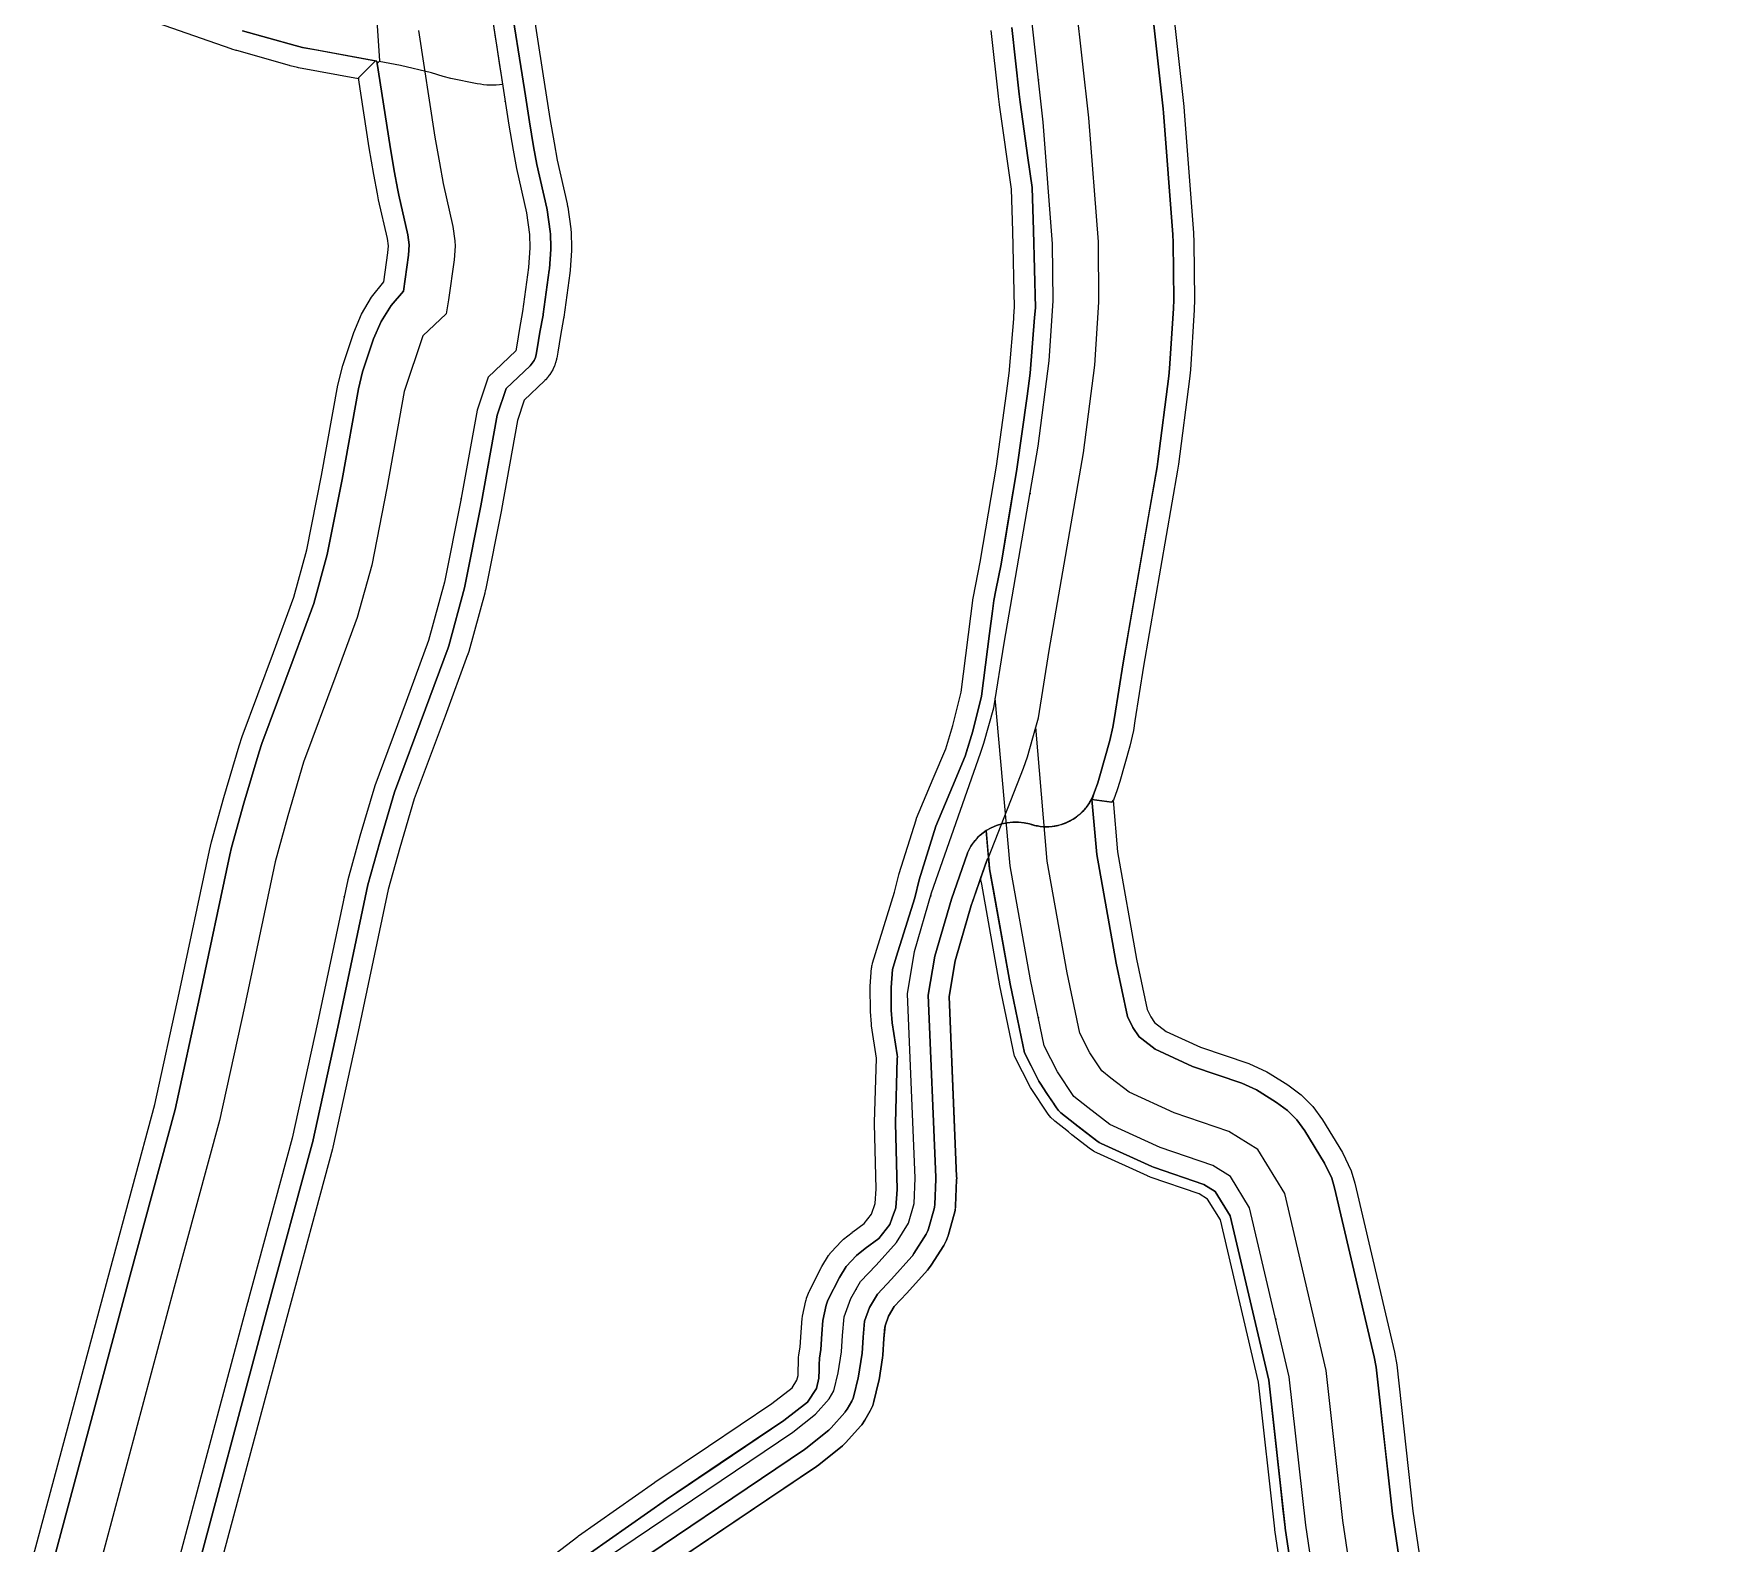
# Model space of a CAD drawing. Header units: inches. Extents: x 87989 to 118156, y 435697 to 451526.
# Drawn here: x 97834.9 to 98238.2, y 447326.3 to 447689.5 of the extents above; entities that cross this region are included whole.
import ezdxf

# ---------------------------------------------------------------- set-up
doc = ezdxf.new("R2010")
doc.units = ezdxf.units.IN
doc.header["$MEASUREMENT"] = 0
for name, color, linetype, true_color in [('As_waterkering_BWK', 7, 'Continuous', 0x7b8981), ('Beschermingszone_BWK', 7, 'Continuous', 0xcf890d), ('Grens_bebouwingsvrije_zone_BWK', 7, 'Continuous', 0x6789ae), ('Kernzone_BWK', 7, 'Continuous', 0xcb89af), ('Referentiepunten_BWK', 7, 'Continuous', 0x178980)]:
    doc.layers.add(name, color=color, linetype=linetype, true_color=true_color)

msp = doc.modelspace()

# ---------------------------------------------------------------- linework, layer by layer
at = {"layer": 'As_waterkering_BWK'}
for points in [[(98062.5703, 447516.3896), (98063.4086, 447518.7897), (98065.7898, 447527.2564), (98068.3034, 447542.8668), (98076.5055, 447590.2273), (98079.1513, 447610.7326), (98080.0774, 447625.1524), (98079.9451, 447638.9108), (98077.6961, 447668.1473), (98070.1555, 447736.013)], [(97945.0525, 447693.9592), (97949.1734, 447667.4422), (97950.1876, 447661.436), (97950.9951, 447656.9912), (97953.4234, 447646.3209), (97954.1643, 447641.1164), (97954.2464, 447637.9356), (97953.9264, 447633.2036), (97952.4608, 447622.6376), (97951.7219, 447618.4885), (97951.0727, 447614.503), (97950.8357, 447613.1752), (97944.1659, 447606.835), (97941.5201, 447598.8975), (97937.5513, 447576.8048), (97933.7149, 447557.4902), (97929.8784, 447543.4672), (97924.4544, 447528.7828), (97916.9138, 447508.5421), (97913.3419, 447496.3713), (97910.4315, 447485.9202), (97903.1554, 447451.5243), (97897.07, 447423.743), (97886.0898, 447383.2617), (97867.7012, 447314.6022)], [(98229.3124, 446913.5866), (98215.1681, 446975.8555), (98183.9472, 447114.2329), (98166.0878, 447194.6664), (98150.4773, 447265.7071), (98140.82, 447330.6625), (98136.8512, 447366.3813), (98127.3262, 447406.9949), (98122.696, 447414.5356), (98118.4627, 447417.1814), (98105.843, 447421.4959), (98093.6722, 447427.0521), (98088.3805, 447431.1532), (98085.0732, 447433.799), (98081.1044, 447439.7521), (98077.9294, 447445.9699), (98074.6221, 447461.8449), (98069.7273, 447489.2293), (98066.1628, 447529.5727)], [(97969.2167, 447320.4841), (98017.5033, 447353.0279), (98022.9273, 447357.3935), (98026.2346, 447361.0977), (98027.2929, 447362.9498), (98028.3512, 447367.3154), (98029.145, 447372.3425), (98029.4096, 447376.3113), (98029.8064, 447380.8092), (98031.3939, 447385.1748), (98033.7752, 447389.2759), (98037.4794, 447393.2446), (98042.3742, 447398.6686), (98045.2846, 447403.2988), (98046.6075, 447408.0613), (98046.8721, 447414.1468), (98045.02, 447458.4646), (98046.7398, 447468.651), (98050.8409, 447482.8063), (98062.5703, 447516.3896)]]:
    msp.add_lwpolyline(points, dxfattribs=at)
at = {"layer": 'Beschermingszone_BWK'}
for points in [[(97885.1172, 447690.1578), (97897.7474, 447686.5591), (97899.5108, 447686.1464), (97902.8829, 447685.525), (97911.4906, 447683.939), (97917.0847, 447682.9082), (97912.9971, 447678.8205), (97913.0361, 447678.57), (97898.6047, 447681.2292), (97898.3714, 447681.278), (97896.608, 447681.6907), (97896.3773, 447681.7505), (97883.7471, 447685.3492), (97883.607, 447685.3913), (97882.5446, 447685.7279), (97882.4051, 447685.7744), (97862.8152, 447692.6212)], [(97958.9746, 447322.7109), (97965.7344, 447327.9453), (97965.7754, 447327.9766), (97965.8691, 447328.0469), (97965.916, 447328.082), (97984.2266, 447340.957), (97984.2695, 447340.9844), (97997.209, 447349.6914), (98012.3789, 447359.9023), (98017.2813, 447363.7188), (98018.4668, 447365.5586), (98018.7188, 447366.6523), (98018.7656, 447368.207), (98018.8027, 447369.4219), (98018.8496, 447370.9922), (98018.8535, 447371.082), (98018.8594, 447371.1523), (98018.8887, 447371.4688), (98018.8984, 447371.5625), (98018.9082, 447371.625), (98019.1973, 447373.457), (98019.4375, 447377.0586), (98019.4414, 447377.1094), (98019.7266, 447380.3516), (98019.7383, 447380.457), (98019.7461, 447380.5039), (98019.791, 447380.8086), (98019.8105, 447380.9219), (98019.8184, 447380.957), (98020.6035, 447384.6211), (98020.6328, 447384.7461), (98020.6445, 447384.7891), (98020.7402, 447385.1211), (98020.7754, 447385.2344), (98020.793, 447385.2852), (98021.2246, 447386.4727), (98021.2637, 447386.5742), (98021.2773, 447386.6016), (98021.3906, 447386.8672), (98021.4473, 447386.9883), (98024.1973, 447392.5), (98024.2539, 447392.6055), (98024.3711, 447392.8164), (98024.3867, 447392.8438), (98024.4336, 447392.918), (98026.084, 447395.5586), (98026.125, 447395.6211), (98026.1816, 447395.6992), (98026.3848, 447395.9805), (98026.4238, 447396.0352), (98026.5313, 447396.1641), (98026.623, 447396.2656), (98026.668, 447396.3164), (98029.1328, 447398.957), (98029.1934, 447399.0195), (98029.2617, 447399.0859), (98029.5273, 447399.332), (98029.5781, 447399.3789), (98029.6641, 447399.4492), (98031.7402, 447401.1094), (98031.7773, 447401.1406), (98031.8535, 447401.1992), (98031.8906, 447401.2266), (98034.6543, 447403.2695), (98036.3711, 447405.4609), (98037.2695, 447408.0273), (98037.5313, 447411.5508), (98037.1406, 447427.2461), (98037.1406, 447427.3086), (98037.1406, 447427.4453), (98037.1426, 447427.5156), (98037.5918, 447443), (98036.4043, 447450.7539), (98036.3965, 447450.8086), (98036.3906, 447450.8633), (98036.3652, 447451.0781), (98036.3574, 447451.1875), (98036.1582, 447454.2305), (98036.1543, 447454.2969), (98036.1504, 447454.4297), (98036.1484, 447454.4922), (98036.082, 447459.918), (98036.082, 447459.9492), (98036.082, 447460.0273), (98036.0898, 447460.2461), (98036.0957, 447460.3438), (98036.4258, 447464.7227), (98036.4395, 447464.8438), (98036.4707, 447465.0977), (98036.498, 447465.2656), (98036.5215, 447465.3672), (98036.5957, 447465.6758), (98036.6094, 447465.7344), (98036.6367, 447465.8281), (98041.9512, 447482.9492), (98042.9727, 447487.1016), (98042.9902, 447487.1641), (98043.0352, 447487.3281), (98043.0566, 447487.4023), (98047.0918, 447500.3008), (98047.1094, 447500.3555), (98047.1289, 447500.4063), (98047.207, 447500.625), (98047.2461, 447500.7266), (98051.2227, 447510.2695), (98054.2363, 447517.3867), (98055.9707, 447523.0234), (98057.9199, 447531.0117), (98060.8613, 447553.7578), (98060.873, 447553.8359), (98060.9004, 447553.9961), (98060.9141, 447554.0781), (98061.3965, 447556.5273), (98062.6172, 447562.7227), (98062.625, 447562.7578), (98066.4316, 447585.4063), (98066.4375, 447585.4414), (98068.8672, 447602.9102), (98069.5488, 447608.4063), (98069.5645, 447608.5156), (98069.5879, 447608.6484), (98070.6367, 447620.875), (98070.6289, 447620.9883), (98070.625, 447621.1367), (98070.627, 447621.2344), (98070.6348, 447621.4258), (98070.6367, 447621.4922), (98070.6406, 447621.5234), (98070.8027, 447623.625), (98070.3477, 447641.9375), (98070.0254, 447652.0352), (98067.1777, 447672.2852), (98067.1738, 447672.3125), (98067.1641, 447672.3906), (98067.1582, 447672.4297), (98066.9512, 447674.3047), (98066.9453, 447674.3555), (98066.9375, 447674.4375), (98065.1895, 447690.1914)], [(98070.1348, 447690.9219), (98071.9199, 447674.8555), (98072.1289, 447672.9805), (98074.0156, 447659.5664), (98075.0137, 447652.4648), (98075.3457, 447642.0781), (98075.8086, 447623.4922), (98075.625, 447621.1367), (98074.5078, 447607.7813), (98073.8242, 447602.2578), (98071.377, 447584.6641), (98067.5391, 447561.8438), (98066.3027, 447555.5625), (98065.8203, 447553.1133), (98065.4883, 447550.543), (98064.7891, 447545.1328), (98062.8438, 447530.0938), (98060.793, 447521.6914), (98058.9414, 447515.6758), (98055.832, 447508.332), (98051.8633, 447498.8086), (98047.8281, 447485.9063), (98046.7695, 447481.6094), (98042.3223, 447467.2773), (98041.4121, 447464.3438), (98041.082, 447459.9805), (98041.1484, 447454.5547), (98041.3457, 447451.5117), (98042.5234, 447443.8281), (98042.6035, 447443.3086), (98042.5918, 447442.9492), (98042.1406, 447427.3672), (98042.5371, 447411.4297), (98042.2129, 447407.0938), (98042.207, 447406.9961), (98042.1289, 447406.7734), (98041.3789, 447404.6289), (98040.8164, 447403.0273), (98038.1719, 447399.6523), (98034.8633, 447397.207), (98032.7891, 447395.5469), (98030.3223, 447392.9063), (98028.6719, 447390.2656), (98025.9238, 447384.7617), (98025.4922, 447383.5781), (98024.707, 447379.9102), (98024.4238, 447376.6992), (98024.1719, 447372.8984), (98023.8477, 447370.8438), (98023.8008, 447369.2734), (98023.7637, 447368.0586), (98023.7012, 447366.0078), (98023.1426, 447363.5859), (98021.0234, 447360.2969), (98015.3145, 447355.8516), (98000, 447345.5469), (97987.082, 447336.8516), (97968.791, 447323.9922)], [(98171.1429, 447269.5092), (98161.6487, 447333.3671), (98157.7228, 447368.7004), (98157.2965, 447371.1763), (98147.7715, 447411.7899), (98147.0598, 447414.1773), (98145.3673, 447417.7392), (98140.5916, 447425.5241), (98138.6964, 447428.1365), (98136.4233, 447430.4277), (98133.826, 447432.3435), (98129.5926, 447434.9894), (98128.9627, 447435.3679), (98125.4506, 447436.9836), (98113.6193, 447441.0306), (98104.6101, 447445.1436), (98101.3726, 447447.6526), (98100.7377, 447448.1605), (98099.2532, 447450.3873), (98097.9134, 447453.011), (98095.2418, 447465.8348), (98090.5638, 447492.0064), (98089.395, 447505.2341), (98094.2242, 447504.5443), (98094.5809, 447505.0584), (98094.5397, 447504.9464), (98095.5248, 447492.6677), (98100.1512, 447466.7847), (98102.6715, 447454.6875), (98103.5743, 447452.9195), (98104.4662, 447451.5812), (98107.2143, 447449.4511), (98115.4708, 447445.6818), (98127.1144, 447441.6984), (98131.4627, 447439.6981), (98132.2426, 447439.2294), (98136.476, 447436.5835), (98139.6917, 447434.2116), (98142.5061, 447431.3749), (98144.8525, 447428.1404), (98149.6628, 447420.2973), (98151.7582, 447415.8874), (98152.6394, 447412.9316), (98162.1644, 447372.3179), (98162.6922, 447369.2525), (98166.6079, 447334.011), (98176.0632, 447270.4145)]]:
    msp.add_lwpolyline(points, dxfattribs=at)
msp.add_lwpolyline([(98143.0588, 447264.6042), (98133.3984, 447329.5824), (98133.3686, 447329.8113), (98129.4467, 447365.1064), (98120.301, 447404.1029), (98117.2268, 447409.1095), (98115.2196, 447410.3639), (98103.4168, 447414.3992), (98103.3009, 447414.442), (98102.842, 447414.6247), (98102.7283, 447414.6732), (98090.5575, 447420.2295), (98090.4503, 447420.2815), (98090.0268, 447420.4998), (98089.7783, 447420.6467), (98089.2154, 447421.0247), (98089.0778, 447421.1241), (98084.5885, 447424.6038), (98083.7408, 447425.2608), (98082.6537, 447426.1303), (98080.4816, 447427.8676), (98080.3881, 447427.9424), (98080.3128, 447428.0026), (98079.5395, 447428.7256), (98078.8862, 447429.5586), (98074.6226, 447435.9538), (98070.7922, 447443.4552), (98067.2579, 447460.4199), (98062.8906, 447484.8528), (98062.6392, 447486.2592), (98064.1357, 447490.5439, -0.03125795), (98064.5247, 447491.3017), (98064.5648, 447490.8472), (98064.5993, 447490.4571), (98064.6561, 447489.8144), (98064.7662, 447488.568), (98065.774, 447482.9299), (98069.7126, 447460.8949), (98071.962, 447450.098), (98073.1713, 447444.2934), (98074.7682, 447441.1661), (98076.6514, 447437.4783), (98076.7832, 447437.2199), (98076.9442, 447436.9786), (98078.5765, 447434.5301), (98080.1058, 447432.2363), (98080.1485, 447432.1722), (98080.3939, 447431.8041), (98080.9129, 447431.0255), (98081.3877, 447430.4201), (98081.9497, 447429.8947), (98085.2873, 447427.225), (98085.7901, 447426.8353), (98090.6093, 447423.1), (98091.1722, 447422.722), (98091.5957, 447422.5037), (98103.7666, 447416.9474), (98104.2255, 447416.7647), (98116.3006, 447412.6364), (98119.0498, 447410.9182), (98122.6427, 447405.0669), (98131.9149, 447365.5313), (98135.8506, 447330.1103), (98135.8744, 447329.9272), (98145.5317, 447264.9718)], format="xyb", dxfattribs=at)
for points in [[(98103.9475, 447739.7677, 0), (98111.4882, 447671.9019, 0), (98111.596, 447670.755, 0), (98113.8449, 447641.5184, 0), (98113.9435, 447639.2377, 0), (98114.0758, 447625.4793, 0), (98114.0075, 447622.9734, 0), (98113.0814, 447608.5536, 0), (98112.8718, 447606.3816, 0), (98110.2259, 447585.8763, 0), (98110.0068, 447584.4254, 0), (98101.839, 447537.2632, 0), (98099.7305, 447524.1677, 0), (98099.3575, 447521.8514, 0), (98098.52, 447518.051, 0), (98096.1387, 447509.5843, 0), (98095.5071, 447507.5788, 0), (98094.5809, 447505.0584, 0), (98094.2242, 447504.5443, 0), (98089.395, 447505.2341, 0), (98089.3944, 447505.241, 0), (98089.9485, 447506.8274, 0), (98090.7868, 447509.2275, 0), (98091.3255, 447510.9381, 0), (98093.7067, 447519.4047, 0), (98094.4211, 447522.6463, 0), (98094.794, 447524.9626, 0), (98096.9073, 447538.0873, 0), (98105.0801, 447585.2786, 0), (98105.2671, 447586.5162, 0), (98107.9129, 447607.0214, 0), (98108.0917, 447608.874, 0), (98109.0178, 447623.2938, 0), (98109.076, 447625.4312, 0), (98108.9437, 447639.1896, 0), (98108.8597, 447641.135, 0), (98106.6107, 447670.3715, 0), (98106.5188, 447671.3498, 0), (98098.9781, 447739.2156, 0)], [(97872.5527, 447313.3906, 0), (97890.918, 447381.9609, 0), (97901.8965, 447422.4336, 0), (97901.9551, 447422.6719, 0), (97908.043, 447450.4727, 0), (97915.291, 447484.7305, 0), (97918.1484, 447494.9961, 0), (97921.6621, 447506.9648, 0), (97929.1426, 447527.043, 0), (97934.5684, 447541.7344, 0), (97934.7012, 447542.1484, 0), (97938.5371, 447556.1719, 0), (97938.6191, 447556.5156, 0), (97942.4648, 447575.875, 0), (97946.377, 447597.6602, 0), (97948.5156, 447604.0703, 0), (97954.2813, 447609.5508, 0), (97954.8086, 447610.1406, 0), (97955.2383, 447610.8047, 0), (97955.5566, 447611.5313, 0), (97955.7578, 447612.2969, 0), (97956.002, 447613.6602, 0), (97956.6504, 447617.6484, 0), (97957.3828, 447621.7617, 0), (97957.4141, 447621.9492, 0), (97958.8789, 447632.5156, 0), (97958.9141, 447632.8672, 0), (97959.2344, 447637.5977, 0), (97959.2441, 447638.0664, 0), (97959.1621, 447641.2461, 0), (97959.1152, 447641.8203, 0), (97958.373, 447647.0273, 0), (97958.2988, 447647.4297, 0), (97955.8945, 447657.9922, 0), (97955.1133, 447662.3008, 0), (97954.1094, 447668.2422, 0), (97953.1348, 447674.5117, 0), (97952.3555, 447679.5273, 0), (97949.8867, 447695.1172, 0)], [(97954.8223, 447695.9258, 0), (97957.2949, 447680.3047, 0), (97959.0449, 447669.043, 0), (97960.0371, 447663.1641, 0), (97960.7949, 447658.9961, 0), (97963.1738, 447648.5391, 0), (97963.1855, 447648.4883, 0), (97963.207, 447648.3789, 0), (97963.2148, 447648.3398, 0), (97963.291, 447647.9336, 0), (97963.2988, 447647.8828, 0), (97963.3164, 447647.7813, 0), (97963.3242, 447647.7305, 0), (97964.0664, 447642.5117, 0), (97964.0742, 447642.4531, 0), (97964.0898, 447642.3086, 0), (97964.0977, 447642.2383, 0), (97964.1445, 447641.6641, 0), (97964.1484, 447641.6055, 0), (97964.1582, 447641.4453, 0), (97964.1602, 447641.375, 0), (97964.2422, 447638.1953, 0), (97964.2441, 447638.1367, 0), (97964.2441, 447638.0156, 0), (97964.2441, 447637.9609, 0), (97964.2344, 447637.4922, 0), (97964.2324, 447637.4375, 0), (97964.2266, 447637.3203, 0), (97964.2246, 447637.2617, 0), (97963.9043, 447632.5273, 0), (97963.9004, 447632.4844, 0), (97963.8926, 447632.3984, 0), (97963.8887, 447632.3555, 0), (97963.8535, 447632.0039, 0), (97963.8477, 447631.9609, 0), (97963.8379, 447631.875, 0), (97963.832, 447631.8398, 0), (97962.3633, 447621.2383, 0), (97962.3555, 447621.1914, 0), (97962.3184, 447620.957, 0), (97962.3105, 447620.9063, 0), (97961.5801, 447616.8086, 0), (97960.9336, 447612.8398, 0), (97960.9277, 447612.8047, 0), (97960.6797, 447611.418, 0), (97960.6719, 447611.3711, 0), (97960.6602, 447611.3203, 0), (97960.6191, 447611.1289, 0), (97960.5957, 447611.0313, 0), (97960.3926, 447610.2578, 0), (97960.3398, 447610.0859, 0), (97960.207, 447609.7031, 0), (97960.1563, 447609.5664, 0), (97960.1348, 447609.5156, 0), (97959.8164, 447608.793, 0), (97959.7695, 447608.6953, 0), (97959.7285, 447608.6133, 0), (97959.541, 447608.2656, 0), (97959.5039, 447608.1992, 0), (97959.4395, 447608.0938, 0), (97959.0117, 447607.4297, 0), (97958.9883, 447607.3945, 0), (97958.8965, 447607.2695, 0), (97958.6543, 447606.9492, 0), (97958.5391, 447606.8125, 0), (97958.002, 447606.2109, 0), (97957.9336, 447606.1406, 0), (97957.7969, 447605.9961, 0), (97957.7715, 447605.9727, 0), (97957.7246, 447605.9258, 0), (97952.8633, 447601.3047, 0), (97951.2344, 447596.418, 0), (97947.3809, 447574.9688, 0), (97947.373, 447574.9258, 0), (97943.5234, 447555.543, 0), (97943.5137, 447555.5, 0), (97943.4961, 447555.4102, 0), (97943.4863, 447555.3672, 0), (97943.4043, 447555.0234, 0), (97943.3945, 447554.9805, 0), (97943.3711, 447554.8945, 0), (97943.3613, 447554.8594, 0), (97939.5234, 447540.8281, 0), (97939.5098, 447540.7773, 0), (97939.4785, 447540.6719, 0), (97939.4629, 447540.6211, 0), (97939.3301, 447540.207, 0), (97939.3145, 447540.1602, 0), (97939.2773, 447540.0547, 0), (97939.2598, 447540.0039, 0), (97933.8301, 447525.3047, 0), (97926.4082, 447505.3828, 0), (97922.957, 447493.6211, 0), (97920.1504, 447483.543, 0), (97912.9316, 447449.418, 0), (97906.832, 447421.5742, 0), (97906.8184, 447421.5117, 0), (97906.7441, 447421.2148, 0), (97906.7305, 447421.1602, 0), (97895.7461, 447380.6602, 0), (97877.4102, 447312.1992, 0)], [(97834.8587, 447323.3981, 0), (97853.2614, 447392.11, 0), (97864.0366, 447431.8358, 0), (97869.9172, 447458.6802, 0), (97877.1676, 447492.9568, 0), (97877.6778, 447495.0415, 0), (97880.653, 447505.7191, 0), (97884.2897, 447518.1166, 0), (97885.053, 447520.4118, 0), (97892.5771, 447540.608, 0), (97897.4731, 447553.8632, 0), (97900.6015, 447565.2981, 0), (97904.1421, 447583.1231, 0), (97908.0558, 447604.9091, 0), (97909.2649, 447609.6493, 0), (97911.9107, 447617.5868, 0), (97913.7186, 447621.9774, 0), (97916.1394, 447626.0622, 0), (97919.1227, 447629.7562, 0), (97920.0845, 447636.6907, 0), (97920.2028, 447638.4384, 0), (97919.9602, 447640.1422, 0), (97917.8428, 447649.4465, 0), (97917.5427, 447650.9137, 0), (97916.6987, 447655.5667, 0), (97915.6123, 447662.0012, 0), (97912.9971, 447678.8205, 0), (97917.0847, 447682.9082, 0), (97917.4318, 447682.8442, 0), (97917.5277, 447682.2266, 0), (97920.5477, 447662.8013, 0), (97921.6235, 447656.4298, 0), (97922.4621, 447651.8075, 0), (97922.7181, 447650.556, 0), (97924.8813, 447641.0508, 0), (97925.2192, 447638.6158, 0), (97925.0613, 447636.1779, 0), (97923.8584, 447627.5056, 0), (97920.8534, 447624.0732, 0), (97918.4315, 447620.2071, 0), (97916.6541, 447616.0056, 0), (97914.0083, 447608.0681, 0), (97912.977, 447604.025, 0), (97909.0552, 447582.1939, 0), (97905.4711, 447564.1498, 0), (97902.2386, 447552.3343, 0), (97897.265, 447538.869, 0), (97889.7384, 447518.6663, 0), (97889.0874, 447516.7086, 0), (97885.4602, 447504.3445, 0), (97882.4945, 447493.7001, 0), (97882.0594, 447491.922, 0), (97874.8052, 447457.6278, 0), (97868.8944, 447430.6457, 0), (97858.0891, 447390.8088, 0), (97839.6885, 447322.1046, 0)], [(97972.2574, 447316.5039, 0), (98020.3048, 447348.8864, 0), (98020.6317, 447349.1275, 0), (98026.1121, 447353.5392, 0), (98026.6467, 447354.0518, 0), (98029.9663, 447357.7699, 0), (98030.0744, 447357.8948, 0), (98030.5618, 447358.5924, 0), (98031.6426, 447360.4839, 0), (98031.9903, 447361.2338, 0), (98032.1495, 447361.7611, 0), (98033.2122, 447366.1446, 0), (98033.2818, 447366.4861, 0), (98034.0852, 447371.5715, 0), (98034.1333, 447372.0009, 0), (98034.3949, 447375.9251, 0), (98034.7294, 447379.7169, 0), (98035.9409, 447383.0484, 0), (98037.8155, 447386.2769, 0), (98041.163, 447389.8639, 0), (98046.0886, 447395.3215, 0), (98046.2111, 447395.4623, 0), (98046.6001, 447395.9961, 0), (98049.5177, 447400.6379, 0), (98049.858, 447401.278, 0), (98050.1022, 447401.9607, 0), (98051.4277, 447406.7324, 0), (98051.5327, 447407.1963, 0), (98051.6023, 447407.831, 0), (98051.8676, 447413.934, 0), (98051.8722, 447414.1467, 0), (98051.8679, 447414.3514, 0), (98050.0375, 447458.1495, 0), (98051.6222, 447467.5354, 0), (98055.606, 447481.2857, 0), (98059.4686, 447492.345, 0), (98059.4856, 447492.3861, 0), (98060.2889, 447493.9601, 0), (98061.3179, 447495.3967, 0), (98062.5496, 447496.6638, 0), (98063.9565, 447497.7331, 0), (98064.4674, 447491.95, 0), (98064.5247, 447491.3017, 0), (98064.1357, 447490.5439, 0), (98060.3709, 447479.7645, 0), (98056.5046, 447466.4198, 0), (98055.055, 447457.8342, 0), (98056.8657, 447414.5078, 0), (98056.8733, 447414.1448, 0), (98056.8652, 447413.7715, 0), (98056.5904, 447407.4499, 0), (98056.472, 447406.3693, 0), (98056.2775, 447405.5105, 0), (98054.9198, 447400.6227, 0), (98054.4314, 447399.2573, 0), (98053.7507, 447397.9769, 0), (98050.7421, 447393.1903, 0), (98050.1247, 447392.343, 0), (98049.8305, 447392.0049, 0), (98044.8469, 447386.483, 0), (98041.856, 447383.2782, 0), (98040.488, 447380.9221, 0), (98039.6524, 447378.6244, 0), (98039.3802, 447375.5391, 0), (98039.1147, 447371.5561, 0), (98039.0415, 447370.9028, 0), (98038.2032, 447365.596, 0), (98038.093, 447365.0557, 0), (98036.976, 447360.4482, 0), (98036.6748, 447359.4508, 0), (98036.0894, 447358.1881, 0), (98034.7904, 447355.9148, 0), (98034.0248, 447354.819, 0), (98033.7218, 447354.4689, 0), (98030.2474, 447350.5773, 0), (98029.4164, 447349.7805, 0), (98023.6843, 447345.1662, 0), (98023.1869, 447344.7993, 0), (97975.2976, 447312.5234, 0)]]:
    msp.add_polyline3d(points, dxfattribs=at)
at = {"layer": 'Grens_bebouwingsvrije_zone_BWK'}
for points in [[(98075.9151, 447522.6287), (98076.5497, 447524.8852), (98079.1532, 447541.0539), (98087.3847, 447588.5842), (98090.1061, 447609.6752), (98091.0808, 447624.8524), (98090.941, 447639.386), (98088.6494, 447669.1768), (98081.0684, 447737.4065)], [(97927.4249, 447690.1724), (97931.405, 447664.5615), (97932.4575, 447658.3286), (97933.3559, 447653.3836), (97935.7076, 447643.0498), (97936.1972, 447639.6107), (97936.2307, 447638.3114), (97936.0101, 447635.0497), (97934.679, 447625.4532), (97934.0784, 447622.0808), (97928.5097, 447616.7873), (97924.0332, 447603.358), (97919.8641, 447580.1498), (97916.1843, 447561.6238), (97912.7227, 447548.9709), (97907.5782, 447535.0432), (97899.8226, 447514.2257), (97896.0352, 447501.3204), (97892.9388, 447490.2016), (97885.5585, 447455.3128), (97879.5817, 447428.0274), (97868.71, 447387.9461), (97850.2353, 447318.9651)], [(98238.1534, 446915.2961), (98223.9459, 446977.8427), (98192.7299, 447116.1987), (98174.8759, 447196.6076), (98159.334, 447267.3366), (98149.7466, 447331.8216), (98145.7366, 447367.9112), (98135.7565, 447410.4654), (98129.2591, 447421.0469), (98122.3543, 447425.3624), (98109.1757, 447429.8679), (98098.3598, 447434.8056), (98093.9485, 447438.2244), (98091.7866, 447439.9539), (98088.8825, 447444.3101), (98086.494, 447448.9875), (98083.4591, 447463.5548), (98078.6572, 447490.4195), (98075.9151, 447522.6287)]]:
    msp.add_lwpolyline(points, dxfattribs=at)
msp.add_lwpolyline([(97975.2976, 447312.5234), (98011.9551, 447337.2294), (98023.1869, 447344.7993), (98023.6843, 447345.1662), (98029.4164, 447349.7805), (98030.2474, 447350.5773), (98033.7218, 447354.4689), (98034.0248, 447354.819), (98034.7904, 447355.9148), (98036.0894, 447358.1881), (98036.6748, 447359.4508), (98036.976, 447360.4482), (98038.093, 447365.0557), (98038.2032, 447365.596), (98039.0415, 447370.9028), (98039.1147, 447371.5561), (98039.3802, 447375.5391), (98039.6231, 447378.2928), (98039.6524, 447378.6244), (98040.488, 447380.9221), (98041.856, 447383.2782), (98044.8469, 447386.483), (98049.8305, 447392.0049), (98050.1247, 447392.343), (98050.7421, 447393.1903), (98053.7507, 447397.9769, 0.07271269), (98054.9198, 447400.6227), (98056.2775, 447405.5105), (98056.472, 447406.3693), (98056.5594, 447407.1669), (98056.5904, 447407.4499), (98056.8652, 447413.7715), (98056.8733, 447414.1448), (98056.8657, 447414.5078), (98055.9642, 447436.0779), (98055.055, 447457.8342), (98056.5046, 447466.4198), (98057.871, 447471.136), (98060.3709, 447479.7645), (98061.1504, 447481.9965), (98062.6392, 447486.2592), (98064.1357, 447490.5439, -0.03125795), (98064.5247, 447491.3017), (98072.9552, 447512.7626), (98073.9056, 447515.4839), (98075.9151, 447522.6287)], format="xyb", dxfattribs=at)
at = {"layer": 'Kernzone_BWK'}
for points in [[(98098.9766, 447739.2148), (98106.5195, 447671.3516), (98106.6094, 447670.3711), (98108.8594, 447641.1367), (98108.9453, 447639.1914), (98109.0742, 447625.4297), (98109.0195, 447623.293), (98108.0898, 447608.875), (98107.9141, 447607.0195), (98105.2656, 447586.5156), (98105.082, 447585.2773), (98102.9599, 447573.0322), (98101.7408, 447565.994), (98098.3774, 447546.5757), (98096.9073, 447538.0872), (98094.794, 447524.9626), (98094.4208, 447522.6453), (98093.7067, 447519.4047), (98091.3253, 447510.9375), (98090.7868, 447509.2275), (98089.9484, 447506.8272), (98089.9392, 447506.8008, -0.10895312), (98087.1731, 447502.3431, -0.02337599), (98086.3415, 447501.5658, -0.14891694), (98079.8294, 447498.7415, -0.05874434), (98076.9771, 447498.7523, -0.02847233), (98075.6129, 447498.9978), (98075.5251, 447499.0192, -0.00646257), (98075.2221, 447499.0983), (98075.1375, 447499.1218, -0.0153774), (98074.4233, 447499.3476, 0.2043838), (98063.9565, 447497.7331, 0.15078125), (98059.4856, 447492.3861), (98059.4686, 447492.345), (98055.606, 447481.2857), (98051.6222, 447467.5354), (98050.0375, 447458.1495), (98051.8679, 447414.3514), (98051.8722, 447414.1467), (98051.8676, 447413.934), (98051.6023, 447407.831), (98051.5327, 447407.1963), (98051.4277, 447406.7324), (98050.1022, 447401.9607, -0.0727233), (98049.5177, 447400.6379), (98046.6001, 447395.9961), (98046.2111, 447395.4623), (98046.0886, 447395.3215), (98041.163, 447389.8639), (98037.8155, 447386.2769), (98035.9409, 447383.0484), (98034.7294, 447379.7169), (98034.3949, 447375.9251), (98034.1333, 447372.0009), (98034.0852, 447371.5715), (98033.2818, 447366.4861), (98033.2122, 447366.1446), (98032.1495, 447361.7611), (98031.9903, 447361.2338), (98031.6426, 447360.4839), (98030.5618, 447358.5924), (98030.0744, 447357.8948), (98029.9663, 447357.7699), (98026.6467, 447354.0518), (98026.1121, 447353.5392), (98020.6317, 447349.1275), (98020.3048, 447348.8864), (97972.2574, 447316.5039)], [(97945.052, 447693.959), (97945.8031, 447689.1264), (97946.2623, 447686.1722), (97946.9438, 447681.7871), (97947.3775, 447678.9964), (97947.4818, 447678.3239), (97947.6606, 447677.1768, -0.08050991), (97941.5862, 447677.4027), (97935.1955, 447678.6837), (97933.3665, 447679.1458), (97930.5341, 447680.0131), (97923.1331, 447681.7937), (97918.0011, 447682.7393), (97917.5278, 447682.2266), (97917.4318, 447682.8442), (97899.5108, 447686.1464), (97897.7474, 447686.5591), (97885.1172, 447690.1578)], [(98145.5317, 447264.9718), (98135.8744, 447329.9272), (98135.8506, 447330.1103), (98135.3298, 447334.7972), (98134.7391, 447340.1141), (98131.9149, 447365.5313), (98122.6427, 447405.0669), (98119.0498, 447410.9182), (98116.3006, 447412.6364), (98104.2255, 447416.7647), (98103.7666, 447416.9474), (98091.5957, 447422.5037), (98091.1722, 447422.722), (98090.6093, 447423.1), (98085.2873, 447427.225), (98081.9497, 447429.8947), (98081.3877, 447430.4201), (98080.9129, 447431.0255), (98080.3939, 447431.8041), (98080.1485, 447432.1722), (98078.5765, 447434.5301), (98076.9442, 447436.9786), (98076.7832, 447437.2199), (98076.6514, 447437.4783), (98074.7682, 447441.1661), (98073.1713, 447444.2934), (98069.7126, 447460.8949), (98064.7662, 447488.568), (98063.9565, 447497.7331, -0.2043838), (98074.4233, 447499.3476, 0.0153774), (98075.1375, 447499.1218), (98075.2221, 447499.0983, 0.00646256), (98075.5251, 447499.0192), (98075.6129, 447498.9978, 0.02847233), (98076.9771, 447498.7523, 0.01929404), (98077.9136, 447498.6748, 0.02372333), (98079.0688, 447498.6788, 0.0156677), (98079.8294, 447498.7415, 0.01275177), (98080.4446, 447498.8276, 0.03447941), (98082.077, 447499.2158, 0.08408254), (98085.7035, 447501.0588, 0.01673044), (98086.3415, 447501.5658, 0.01502602), (98086.8845, 447502.0566, 0.00834705), (98087.1731, 447502.3431, 0.05631587), (98088.8499, 447504.504, 0.01928305), (98089.3074, 447505.3242, 0.03299995), (98089.9392, 447506.8008), (98089.4235, 447505.3242), (98089.4, 447505.2569), (98089.3944, 447505.241), (98090.5638, 447492.0064), (98095.2418, 447465.8348), (98097.9134, 447453.011), (98099.2532, 447450.3873), (98100.7377, 447448.1605), (98101.3726, 447447.6526), (98104.6101, 447445.1436), (98113.6193, 447441.0306), (98125.4506, 447436.9836), (98128.9627, 447435.3679), (98129.5926, 447434.9894), (98133.826, 447432.3435), (98136.4233, 447430.4277), (98138.6964, 447428.1365), (98140.5916, 447425.5241), (98145.3673, 447417.7392), (98147.0598, 447414.1773), (98147.7715, 447411.7899), (98157.2965, 447371.1763), (98157.7228, 447368.7004), (98159.9826, 447348.362), (98160.6052, 447342.7589), (98161.6487, 447333.3671), (98171.1429, 447269.5092)]]:
    msp.add_lwpolyline(points, format="xyb", dxfattribs=at)
for points in [[(97839.6875, 447322.1055), (97858.0898, 447390.8086), (97868.8945, 447430.6445), (97874.8047, 447457.6289), (97882.0586, 447491.9219), (97882.4961, 447493.6992), (97885.4609, 447504.3438), (97889.0859, 447516.707), (97889.7383, 447518.668), (97897.2656, 447538.8672), (97902.2383, 447552.3359), (97905.4727, 447564.1484), (97909.0547, 447582.1953), (97912.9766, 447604.0234), (97914.0078, 447608.0664), (97916.6523, 447616.0039), (97918.4297, 447620.207), (97920.8516, 447624.0742), (97923.8594, 447627.5039), (97925.0625, 447636.1797), (97925.2188, 447638.6172), (97924.8828, 447641.0508), (97922.7188, 447650.5547), (97922.4609, 447651.8086), (97921.625, 447656.4297), (97920.5469, 447662.8008), (97917.5273, 447682.2266), (97918.1523, 447682.9023), (97916.543, 447707.0391)], [(97949.8867, 447695.1172), (97952.3555, 447679.5273), (97953.1367, 447674.5117), (97954.1094, 447668.2422), (97955.1133, 447662.3008), (97955.8945, 447657.9922), (97958.2969, 447647.4297), (97958.375, 447647.0273), (97959.1133, 447641.8203), (97959.1641, 447641.2461), (97959.2461, 447638.0664), (97959.2344, 447637.5977), (97958.9141, 447632.8672), (97958.8789, 447632.5156), (97957.4141, 447621.9492), (97957.3828, 447621.7617), (97956.6523, 447617.6484), (97956, 447613.6602), (97955.7578, 447612.2969), (97955.5586, 447611.5313), (97955.2383, 447610.8047), (97954.8086, 447610.1406), (97954.2813, 447609.5508), (97948.5156, 447604.0703), (97946.3789, 447597.6602), (97942.4648, 447575.875), (97938.6172, 447556.5156), (97938.5391, 447556.1719), (97934.7031, 447542.1484), (97934.5703, 447541.7344), (97929.1406, 447527.043), (97921.6602, 447506.9648), (97918.1484, 447494.9961), (97915.2891, 447484.7305), (97908.043, 447450.4727), (97901.9531, 447422.6719), (97901.8945, 447422.4336), (97890.918, 447381.9609), (97872.5547, 447313.3906)], [(97968.7914, 447323.9904), (97987.082, 447336.852), (98000, 447345.545), (98015.314, 447355.851), (98021.024, 447360.298), (98023.142, 447363.585), (98023.702, 447366.009), (98023.763, 447368.058), (98023.8, 447369.272), (98023.8467, 447370.8457), (98024.171, 447372.8999), (98024.4248, 447376.6973), (98024.708, 447379.9121), (98025.4923, 447383.5763), (98025.9235, 447384.7621), (98028.671, 447390.266), (98030.3225, 447392.9045), (98032.7881, 447395.5459), (98034.8639, 447397.2065), (98038.1712, 447399.6539), (98040.817, 447403.0273), (98041.378, 447404.6301), (98042.1281, 447406.7731), (98042.2061, 447406.9961), (98042.2135, 447407.0952), (98042.5368, 447411.4279), (98042.1399, 447427.369), (98042.5924, 447442.9474), (98042.603, 447443.3102), (98042.5238, 447443.8269), (98041.3462, 447451.5123), (98041.1477, 447454.555), (98041.0816, 447459.979), (98041.4123, 447464.3446), (98042.3229, 447467.2786), (98046.7702, 447481.6087), (98047.8285, 447485.9082), (98051.8634, 447498.8067), (98055.8322, 447508.3317), (98058.941, 447515.6739), (98059.492, 447517.4647), (98060.7931, 447521.6932), (98062.8436, 447530.0937), (98064.7881, 447545.1313), (98065.4879, 447550.5429), (98065.8202, 447553.1125), (98066.3024, 447555.5608), (98067.54, 447561.8438), (98069.3683, 447572.7224), (98070.4842, 447579.3608), (98071.375, 447584.6641), (98073.8242, 447602.2578), (98074.5078, 447607.7813), (98075.625, 447621.1367), (98075.8086, 447623.4922), (98075.3438, 447642.0781), (98075.0156, 447652.4648), (98074.0156, 447659.5664), (98072.1289, 447672.9805), (98071.9219, 447674.8555), (98070.1367, 447690.9219)]]:
    msp.add_lwpolyline(points, dxfattribs=at)
at = {"layer": 'Referentiepunten_BWK'}
for p in [(98076.5654, 447678.3233), (97948.2893, 447673.131), (97937.6883, 447577.5672), (98074.5338, 447578.8421), (97909.5605, 447481.8028), (98050.6273, 447482.0691), (98076.5263, 447452.7048), (98032.7181, 447387.4553), (97886.4386, 447384.5478), (98133.6047, 447380.2242)]:
    msp.add_point(p, dxfattribs=at)

doc.saveas('drawing.dxf')
